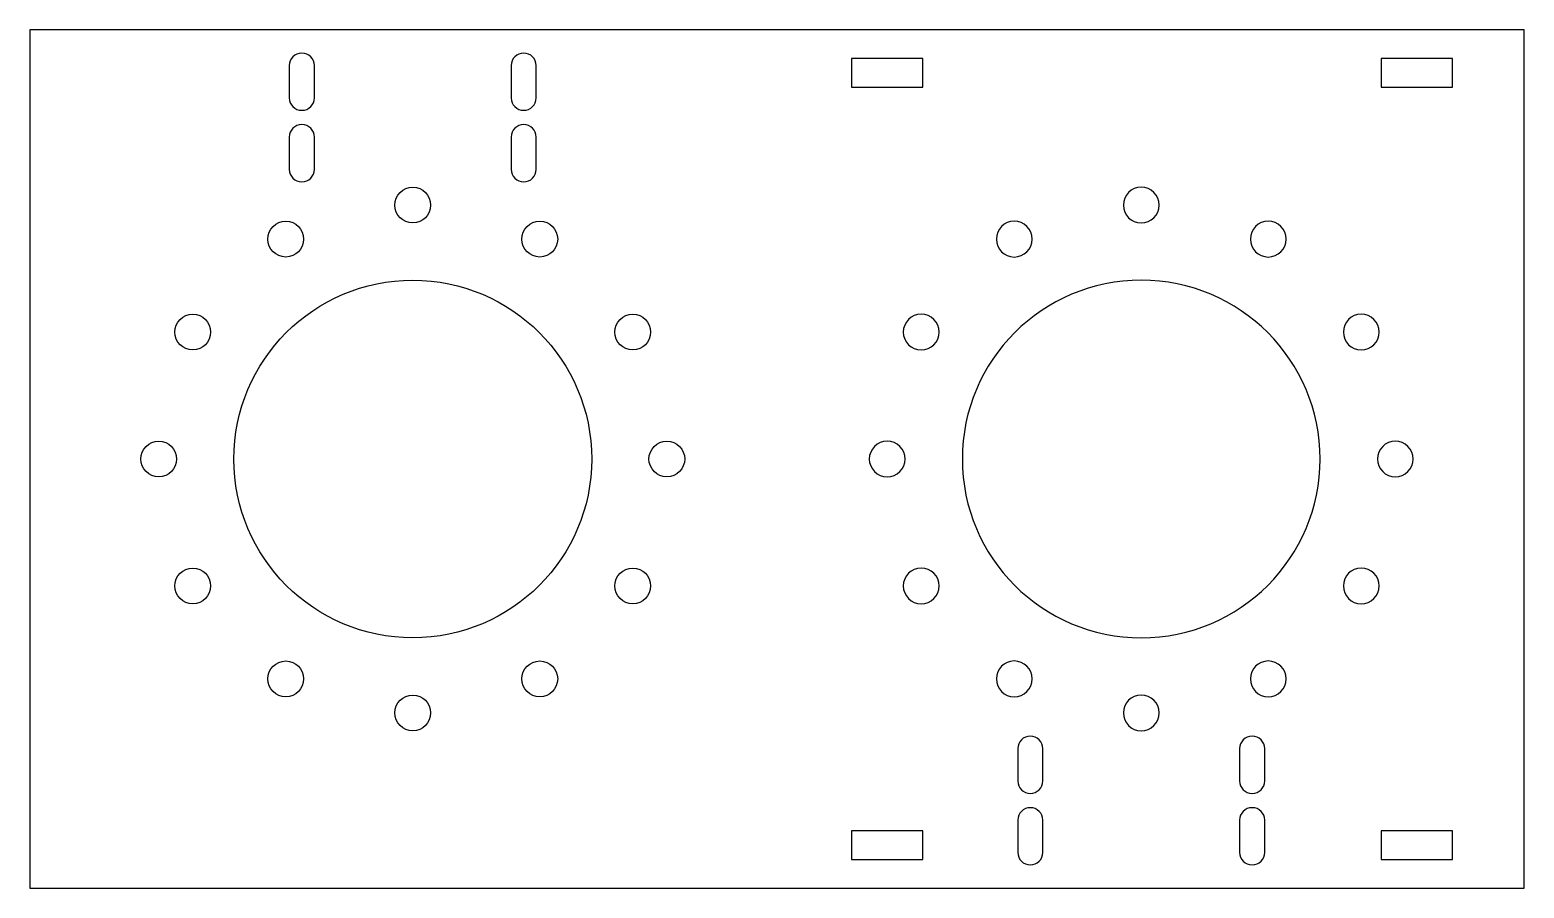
# Model space of a CAD drawing. Header units: millimetres. Extents: x 0 to 209, y 0 to 120.
import ezdxf

# ---------------------------------------------------------------- set-up
doc = ezdxf.new("R2010")
doc.units = ezdxf.units.MM

msp = doc.modelspace()

# ---------------------------------------------------------------- linework, layer by layer
for points in [[(0, 0), (208.79, 0), (208.79, 120), (0, 120)], [(124.79, 116), (114.79, 116), (114.79, 112), (124.79, 112)], [(198.79, 116), (188.79, 116), (188.79, 112), (198.79, 112)], [(124.79, 8), (114.79, 8), (114.79, 4), (124.79, 4)], [(198.79, 8), (188.79, 8), (188.79, 4), (198.79, 4)]]:
    msp.add_lwpolyline(points, close=True)
for points in [[(39.75, 110.5), (39.75, 115, 1), (36.25, 115), (36.25, 110.5, 1)], [(70.75, 110.5), (70.75, 115, 1), (67.25, 115), (67.25, 110.5, 1)], [(39.75, 100.5), (39.75, 105, 1), (36.25, 105), (36.25, 100.5, 1)], [(70.75, 100.5), (70.75, 105, 1), (67.25, 105), (67.25, 100.5, 1)], [(141.54, 15), (141.54, 19.5, 1), (138.04, 19.5), (138.04, 15, 1)], [(172.54, 15), (172.54, 19.5, 1), (169.04, 19.5), (169.04, 15, 1)], [(141.54, 5), (141.54, 9.5, 1), (138.04, 9.5), (138.04, 5, 1)], [(172.54, 5), (172.54, 9.5, 1), (169.04, 9.5), (169.04, 5, 1)]]:
    msp.add_lwpolyline(points, format="xyb", close=True)
for centre, radius in [((53.5, 95.5), 2.5), ((35.75, 90.74), 2.5), ((71.25, 90.74), 2.5), ((53.5, 60), 25), ((22.76, 77.75), 2.5), ((84.24, 77.75), 2.5), ((18, 60), 2.5), ((89, 60), 2.5), ((22.76, 42.25), 2.5), ((84.24, 42.25), 2.5), ((35.75, 29.26), 2.5), ((71.25, 29.26), 2.5), ((53.5, 24.5), 2.5)]:
    msp.add_circle(centre, radius)
at = {"extrusion": (-2.21793e-16, -4.92479e-32, -1)}
for centre, radius in [((-155.29, 95.5), 2.5), ((-137.54, 90.74), 2.5), ((-173.04, 90.74), 2.5), ((-155.29, 60), 25), ((-124.54, 77.75), 2.5), ((-186.03, 77.75), 2.5), ((-119.79, 60), 2.5), ((-190.79, 60), 2.5), ((-124.54, 42.25), 2.5), ((-186.03, 42.25), 2.5), ((-137.54, 29.26), 2.5), ((-173.04, 29.26), 2.5), ((-155.29, 24.5), 2.5)]:
    msp.add_circle(centre, radius, dxfattribs=at)

doc.saveas('drawing.dxf')
